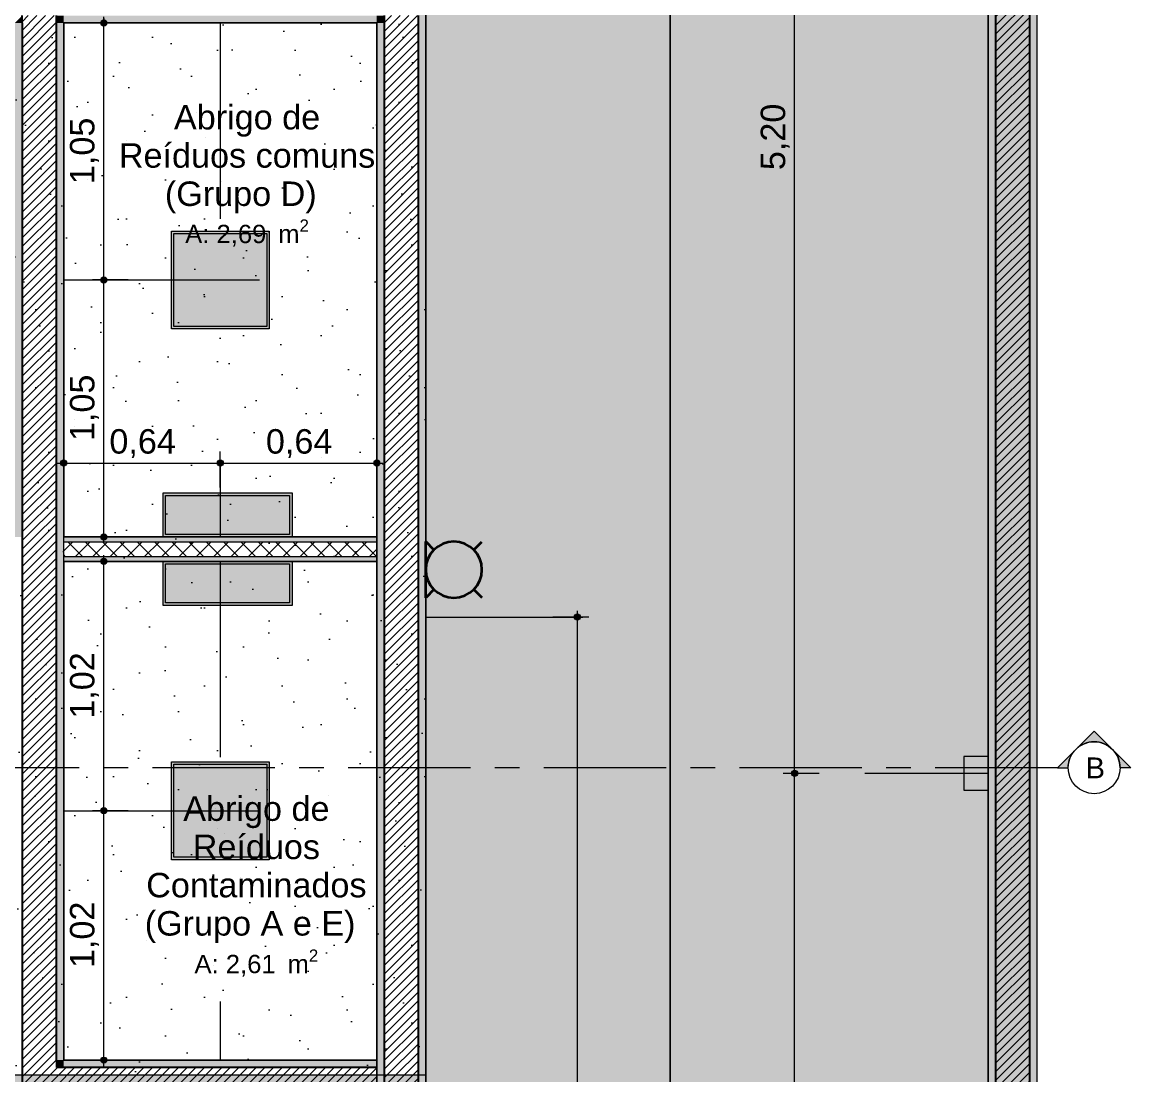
# Model space of a CAD drawing. Header units: metres. Extents: x -77 to -41.1, y -68 to -27.7.
# Drawn here: x -45.664 to -41.131, y -37.1 to -32.796 of the extents above; entities that cross this region are included whole.
import ezdxf

# ---------------------------------------------------------------- set-up
doc = ezdxf.new("R2010")
doc.units = ezdxf.units.M
doc.header["$MEASUREMENT"] = 0
doc.linetypes.add('AStair_dashed', pattern=[1.8, 0.8, -1])
doc.linetypes.add('Dot & Dashed', pattern=[0.6, 0.5, -0.05, 0, -0.05])
for name, color, linetype, lineweight in [('0_Caneta_No__7', 7, 'Continuous', 13), ('0_Caneta_No__98', 7, 'Continuous', 0), ('0_Caneta_No__99', 7, 'Continuous', 20), ('LAJES.EST_Caneta_No__241', 7, 'Continuous', 13), ('LAJES.EST_Caneta_No__96', 252, 'Continuous', 0), ('LUMINOTÉCNICA_Caneta_No__1', 7, 'Continuous', 35), ('LUMINOTÉCNICA_Caneta_No__241', 7, 'Continuous', 13), ('LUMINOTÉCNICA_Caneta_No__96', 252, 'Continuous', 0), ('PAREDE CONSTRUIR_Caneta_No__241', 7, 'Continuous', 13), ('PAREDE CONSTRUIR_Caneta_No__3', 7, 'Continuous', 25), ('PAREDE CONSTRUIR_Caneta_No__83', 84, 'Continuous', 0), ('Selos de Zona Archicad_Caneta_No__11', 7, 'Continuous', 5), ('TERRENO.ARQ_Caneta_No__241', 7, 'Continuous', 13), ('ZONA_Caneta_No__241', 7, 'Continuous', 13)]:
    doc.layers.add(name, color=color, linetype=linetype, lineweight=lineweight)
for name, color, linetype in [('COTAS FORRO.EXEC', 7, 'Continuous'), ('LUMINOTÉCNICA', 7, 'Continuous'), ('PAREDE CONSTRUIR', 7, 'Continuous'), ('TERRENO.ARQ', 7, 'Continuous'), ('ZONA', 7, 'Continuous')]:
    doc.layers.add(name, color=color, linetype=linetype)
for name, color, linetype, lineweight, true_color in [('COTAS FORRO.EXEC_Caneta_No__25', 7, 'Continuous', 13, 0x982312), ('LAJES.EST_Caneta_No__18', 7, 'Continuous', 0, 0xdfdfdf), ('LAJES.EST_Caneta_No__254', 7, 'Continuous', 0, 0xd1c9ad), ('LUMINOTÉCNICA_Caneta_No__36', 7, 'Continuous', 0, 0xf3aba0), ('LUMINOTÉCNICA_Caneta_No__46', 7, 'Continuous', 0, 0xbf8f00), ('LUMINOTÉCNICA_Caneta_No__56', 7, 'Continuous', 0, 0xffe495), ('LUMINOTÉCNICA_Caneta_No__86', 7, 'Continuous', 0, 0x30bf00), ('ZONA_Caneta_No__56', 7, 'Continuous', 0, 0xffe495)]:
    doc.layers.add(name, color=color, linetype=linetype, lineweight=lineweight, true_color=true_color)
doc.styles.add('GENERATED_STYLE_1', font='arial.ttf')
doc.dimstyles.new('GENERATED_STYLE__1', dxfattribs={"dimtxt": 0.1, "dimasz": 0.0475, "dimexe": 0.18, "dimexo": 0.1, "dimgap": 0, "dimtad": 1, "dimtih": 1, "dimtoh": 1, "dimzin": 0, "dimdsep": 46, "dimtxsty": 'GENERATED_STYLE_1', "dimblk": 'ARROWHEAD_11', "dimblk1": 'ARROWHEAD_11', "dimblk2": 'ARROWHEAD_11', "dimcen": 0.09, "dimclrd": 256, "dimclre": 256, "dimclrt": 256, "dimadec": 0, "dimazin": 0, "dimtfac": 1, "dimtdec": 4, "dimtmove": 0, "dimatfit": 3, "dimfxl": 0, "dimtolj": 1, "dimtzin": 0, "dimarcsym": 0})
doc.dimstyles.new('GENERATED_STYLE__2', dxfattribs={"dimtxt": 0.1, "dimasz": 0.0475, "dimexe": 0.18, "dimexo": 0.1, "dimgap": 0, "dimtad": 1, "dimzin": 0, "dimdsep": 46, "dimtxsty": 'GENERATED_STYLE_1', "dimblk": 'ARROWHEAD_11', "dimblk1": 'ARROWHEAD_11', "dimblk2": 'ARROWHEAD_11', "dimcen": 0.09, "dimclrd": 256, "dimclre": 256, "dimclrt": 256, "dimadec": 0, "dimazin": 0, "dimtfac": 1, "dimtdec": 4, "dimtmove": 0, "dimatfit": 3, "dimfxl": 0, "dimtolj": 1, "dimtzin": 0, "dimarcsym": 0})
pattern_1 = [(45, (0, 0.5), (-0.159099, 0.159099), [0, -0.15, 0, -0.225]), (110, (0.5, 0.5), (0.21143084, 0.07695453), [0, -0.11, 0, -0.19])]
pattern_2 = [(45, (0, 0), (-0.0176776695, 0.0176776695), [])]

# ---------------------------------------------------------------- blocks, each defined once
blk = doc.blocks.new('Abrigo de Reíduos comuns (Grupo D)_9_22_3', base_point=(-44.7446, -33.4063))
at = {"layer": 'ZONA_Caneta_No__241', "color": 7, "linetype": 'Continuous', "lineweight": 13, "flags": 128}
blk.add_lwpolyline([(-44.214, -32.7997), (-45.494, -32.7997), (-45.494, -34.9009), (-44.214, -34.9009)], close=True, dxfattribs=at)
at = {"layer": 'Selos de Zona Archicad_Caneta_No__11', "color": 7, "lineweight": 5, "insert": (-44.7446, -33.1348), "char_height": 0.1, "width": 1.1, "attachment_point": 2, "line_spacing_factor": 0.938496, "style": 'GENERATED_STYLE_1'}
blk.add_mtext('\\A1;{\\pqc;\\pt0,0.55;\\fArial|b0|i0|c0|p0;\\W1.000000;Abrigo de Reíduos comuns (Grupo D)\\fArial|b0|i0|c0|p0;\\W1.000000;\\A1{\\H.66x;\\S^  ;}\\fArial|b0|i0|c0|p0;\\W1.000000;\\fArial|b0|i0|c0|p0;\\W1.000000;\\A1{\\H.66x;\\S^  ;}}', dxfattribs=at)
at = {"layer": 'Selos de Zona Archicad_Caneta_No__11', "color": 7, "lineweight": 5, "insert": (-44.7446, -33.6029), "char_height": 0.075, "attachment_point": 2, "style": 'GENERATED_STYLE_1'}
blk.add_mtext('\\A1;{\\pqc;\\pt0,0.55;\\fArial|b0|i0|c0|p0;\\W1.000000;A: 2,69\\fArial|b0|i0|c0|p0;\\W1.000000;\\A1{\\H.66x;\\S^  ;}\\fArial|b0|i0|c0|p0;\\W1.000000; m\\fArial|b0|i0|c0|p0;\\W1.000000;\\A1{\\H.66x;\\S2^  ;}}', dxfattribs=at)
blk = doc.blocks.new('Abrigo de Reíduos Contaminados (Grupo A e E)_9_23_3', base_point=(-44.7065, -36.3122))
at = {"layer": 'ZONA_Caneta_No__241', "color": 7, "linetype": 'Continuous', "lineweight": 13, "flags": 128}
blk.add_lwpolyline([(-44.214, -35.0009), (-45.494, -35.0009), (-45.494, -37.0402), (-44.214, -37.0402)], close=True, dxfattribs=at)
at = {"layer": 'Selos de Zona Archicad_Caneta_No__11', "color": 7, "lineweight": 5, "insert": (-44.7065, -35.9618), "char_height": 0.1, "width": 1, "attachment_point": 2, "line_spacing_factor": 0.93788, "style": 'GENERATED_STYLE_1'}
blk.add_mtext('\\A1;{\\pqc;\\pt0,0.55;\\fArial|b0|i0|c0|p0;\\W1.000000;Abrigo de Reíduos Contaminados (Grupo A e E)\\fArial|b0|i0|c0|p0;\\W1.000000;\\A1{\\H.66x;\\S^  ;}\\fArial|b0|i0|c0|p0;\\W1.000000;\\fArial|b0|i0|c0|p0;\\W1.000000;\\A1{\\H.66x;\\S^  ;}}', dxfattribs=at)
at = {"layer": 'Selos de Zona Archicad_Caneta_No__11', "color": 7, "lineweight": 5, "insert": (-44.7065, -36.5877), "char_height": 0.075, "attachment_point": 2, "style": 'GENERATED_STYLE_1'}
blk.add_mtext('\\A1;{\\pqc;\\pt0,0.55;\\fArial|b0|i0|c0|p0;\\W1.000000;A: 2,61\\fArial|b0|i0|c0|p0;\\W1.000000;\\A1{\\H.66x;\\S^  ;}\\fArial|b0|i0|c0|p0;\\W1.000000; m\\fArial|b0|i0|c0|p0;\\W1.000000;\\A1{\\H.66x;\\S2^  ;}}', dxfattribs=at)
blk = doc.blocks.new('*D275')
at = {"layer": 'COTAS FORRO.EXEC_Caneta_No__25', "linetype": 'Continuous', "lineweight": 13, "true_color": 0x982312}
for points in [[(-42.5183, -35.8679), (-42.5174, -35.8727), (-42.5147, -35.8767), (-42.5106, -35.8794), (-42.5058, -35.8804), (-42.501, -35.8794), (-42.497, -35.8767), (-42.4943, -35.8727), (-42.4933, -35.8679), (-42.4943, -35.8631), (-42.497, -35.8591), (-42.501, -35.8563), (-42.5058, -35.8554), (-42.5106, -35.8563), (-42.5147, -35.8591), (-42.5174, -35.8631)], [(-42.5183, -42.7679), (-42.5174, -42.7727), (-42.5147, -42.7767), (-42.5106, -42.7794), (-42.5058, -42.7804), (-42.501, -42.7794), (-42.497, -42.7767), (-42.4943, -42.7727), (-42.4933, -42.7679), (-42.4943, -42.7631), (-42.497, -42.7591), (-42.501, -42.7563), (-42.5058, -42.7554), (-42.5106, -42.7563), (-42.5147, -42.7591), (-42.5174, -42.7631)]]:
    blk.add_hatch(color=24, dxfattribs=at).paths.add_polyline_path(points)
at = {"layer": 'COTAS FORRO.EXEC_Caneta_No__25', "color": 24, "linetype": 'Continuous', "lineweight": 13, "true_color": 0x982312}
for p, q in [((-42.5183, -35.8679), (-42.5527, -35.8679)), ((-42.5058, -42.7554), (-42.5058, -35.8804)), ((-42.4058, -35.8679), (-42.4933, -35.8679)), ((-42.5183, -42.7679), (-42.5527, -42.7679)), ((-42.4058, -42.7679), (-42.4933, -42.7679))]:
    blk.add_line(p, q, dxfattribs=at)
for centre in [(-42.5058, -35.8679), (-42.5058, -42.7679)]:
    blk.add_circle(centre, 0.0125, dxfattribs=at)
at = {"layer": 'COTAS FORRO.EXEC_Caneta_No__25', "color": 24, "lineweight": 13, "true_color": 0x982312, "insert": (-42.5258, -39.4514), "char_height": 0.1, "attachment_point": 7, "rotation": 90, "style": 'GENERATED_STYLE_1'}
blk.add_mtext('\\A1;{\\pql;\\fArial|b0|i0|c0|p0;\\W1.000000;6,90}', dxfattribs=at)
blk = doc.blocks.new('ARROWHEAD_11')
at = {"color": 0, "linetype": 'Continuous', "lineweight": 0}
blk.add_line((0, 0), (-1, 0), dxfattribs=at)
at = {"color": 0, "linetype": 'Continuous', "lineweight": 0, "const_width": 0.25, "flags": 128}
blk.add_lwpolyline([(-0.125, 0, 1), (0.125, 0, 1)], format="xyb", close=True, dxfattribs=at)
blk = doc.blocks.new('*D276')
at = {"layer": 'COTAS FORRO.EXEC_Caneta_No__25', "linetype": 'Continuous', "lineweight": 13, "true_color": 0x982312}
for points in [[(-42.5183, -30.6679), (-42.5174, -30.6727), (-42.5147, -30.6767), (-42.5106, -30.6794), (-42.5058, -30.6804), (-42.501, -30.6794), (-42.497, -30.6767), (-42.4943, -30.6727), (-42.4933, -30.6679), (-42.4943, -30.6631), (-42.497, -30.6591), (-42.501, -30.6563), (-42.5058, -30.6554), (-42.5106, -30.6563), (-42.5147, -30.6591), (-42.5174, -30.6631)], [(-42.5183, -35.8679), (-42.5174, -35.8727), (-42.5147, -35.8767), (-42.5106, -35.8794), (-42.5058, -35.8804), (-42.501, -35.8794), (-42.497, -35.8767), (-42.4943, -35.8727), (-42.4933, -35.8679), (-42.4943, -35.8631), (-42.497, -35.8591), (-42.501, -35.8563), (-42.5058, -35.8554), (-42.5106, -35.8563), (-42.5147, -35.8591), (-42.5174, -35.8631)]]:
    blk.add_hatch(color=24, dxfattribs=at).paths.add_polyline_path(points)
at = {"layer": 'COTAS FORRO.EXEC_Caneta_No__25', "color": 24, "linetype": 'Continuous', "lineweight": 13, "true_color": 0x982312}
for p, q in [((-42.5058, -35.8554), (-42.5058, -30.6804)), ((-42.5183, -35.8679), (-42.5527, -35.8679)), ((-42.4058, -35.8679), (-42.4933, -35.8679))]:
    blk.add_line(p, q, dxfattribs=at)
blk.add_circle((-42.5058, -35.8679), 0.0125, dxfattribs=at)
at = {"layer": 'COTAS FORRO.EXEC_Caneta_No__25', "color": 24, "lineweight": 13, "true_color": 0x982312, "insert": (-42.5258, -33.4014), "char_height": 0.1, "attachment_point": 7, "rotation": 90, "style": 'GENERATED_STYLE_1'}
blk.add_mtext('\\A1;{\\pql;\\fArial|b0|i0|c0|p0;\\W1.000000;5,20}', dxfattribs=at)
blk = doc.blocks.new('*D346')
at = {"layer": 'COTAS FORRO.EXEC_Caneta_No__25', "linetype": 'Continuous', "lineweight": 13, "true_color": 0x982312}
for points in [[(-45.3426, -36.0206), (-45.3417, -36.0253), (-45.339, -36.0294), (-45.3349, -36.0321), (-45.3301, -36.0331), (-45.3254, -36.0321), (-45.3213, -36.0294), (-45.3186, -36.0253), (-45.3176, -36.0206), (-45.3186, -36.0158), (-45.3213, -36.0117), (-45.3254, -36.009), (-45.3301, -36.0081), (-45.3349, -36.009), (-45.339, -36.0117), (-45.3417, -36.0158)], [(-45.3426, -37.0402), (-45.3417, -37.045), (-45.339, -37.049), (-45.3349, -37.0517), (-45.3301, -37.0527), (-45.3254, -37.0517), (-45.3213, -37.049), (-45.3186, -37.045), (-45.3176, -37.0402), (-45.3186, -37.0354), (-45.3213, -37.0314), (-45.3254, -37.0287), (-45.3301, -37.0277), (-45.3349, -37.0287), (-45.339, -37.0314), (-45.3417, -37.0354)]]:
    blk.add_hatch(color=24, dxfattribs=at).paths.add_polyline_path(points)
at = {"layer": 'COTAS FORRO.EXEC_Caneta_No__25', "color": 24, "linetype": 'Continuous', "lineweight": 13, "true_color": 0x982312}
for p, q in [((-45.3426, -36.0206), (-45.377, -36.0206)), ((-45.3301, -37.0277), (-45.3301, -36.0331)), ((-45.2301, -36.0206), (-45.3176, -36.0206)), ((-45.3426, -37.0402), (-45.377, -37.0402)), ((-45.3301, -37.0652), (-45.3301, -37.0527)), ((-45.2301, -37.0402), (-45.3176, -37.0402))]:
    blk.add_line(p, q, dxfattribs=at)
for centre in [(-45.3301, -36.0206), (-45.3301, -37.0402)]:
    blk.add_circle(centre, 0.0125, dxfattribs=at)
at = {"layer": 'COTAS FORRO.EXEC_Caneta_No__25', "color": 24, "lineweight": 13, "true_color": 0x982312, "insert": (-45.3501, -36.6638), "char_height": 0.1, "attachment_point": 7, "rotation": 90, "style": 'GENERATED_STYLE_1'}
blk.add_mtext('\\A1;{\\pql;\\fArial|b0|i0|c0|p0;\\W1.000000;1,02}', dxfattribs=at)
blk = doc.blocks.new('*D347')
at = {"layer": 'COTAS FORRO.EXEC_Caneta_No__25', "linetype": 'Continuous', "lineweight": 13, "true_color": 0x982312}
for points in [[(-45.3426, -35.0009), (-45.3417, -35.0057), (-45.339, -35.0098), (-45.3349, -35.0125), (-45.3301, -35.0134), (-45.3254, -35.0125), (-45.3213, -35.0098), (-45.3186, -35.0057), (-45.3176, -35.0009), (-45.3186, -34.9961), (-45.3213, -34.9921), (-45.3254, -34.9894), (-45.3301, -34.9884), (-45.3349, -34.9894), (-45.339, -34.9921), (-45.3417, -34.9961)], [(-45.3426, -36.0206), (-45.3417, -36.0253), (-45.339, -36.0294), (-45.3349, -36.0321), (-45.3301, -36.0331), (-45.3254, -36.0321), (-45.3213, -36.0294), (-45.3186, -36.0253), (-45.3176, -36.0206), (-45.3186, -36.0158), (-45.3213, -36.0117), (-45.3254, -36.009), (-45.3301, -36.0081), (-45.3349, -36.009), (-45.339, -36.0117), (-45.3417, -36.0158)]]:
    blk.add_hatch(color=24, dxfattribs=at).paths.add_polyline_path(points)
at = {"layer": 'COTAS FORRO.EXEC_Caneta_No__25', "color": 24, "linetype": 'Continuous', "lineweight": 13, "true_color": 0x982312}
for p, q in [((-45.3301, -34.9884), (-45.3301, -34.9759)), ((-45.3426, -35.0009), (-45.377, -35.0009)), ((-45.3301, -36.0081), (-45.3301, -35.0134)), ((-45.2301, -35.0009), (-45.3176, -35.0009)), ((-45.3426, -36.0206), (-45.377, -36.0206)), ((-45.2301, -36.0206), (-45.3176, -36.0206))]:
    blk.add_line(p, q, dxfattribs=at)
for centre in [(-45.3301, -35.0009), (-45.3301, -36.0206)]:
    blk.add_circle(centre, 0.0125, dxfattribs=at)
at = {"layer": 'COTAS FORRO.EXEC_Caneta_No__25', "color": 24, "lineweight": 13, "true_color": 0x982312, "insert": (-45.3501, -35.6442), "char_height": 0.1, "attachment_point": 7, "rotation": 90, "style": 'GENERATED_STYLE_1'}
blk.add_mtext('\\A1;{\\pql;\\fArial|b0|i0|c0|p0;\\W1.000000;1,02}', dxfattribs=at)
blk = doc.blocks.new('*D348')
at = {"layer": 'COTAS FORRO.EXEC_Caneta_No__25', "linetype": 'Continuous', "lineweight": 13, "true_color": 0x982312}
for points in [[(-45.3426, -33.8503), (-45.3417, -33.8551), (-45.339, -33.8591), (-45.3349, -33.8619), (-45.3301, -33.8628), (-45.3254, -33.8619), (-45.3213, -33.8591), (-45.3186, -33.8551), (-45.3176, -33.8503), (-45.3186, -33.8455), (-45.3213, -33.8415), (-45.3254, -33.8388), (-45.3301, -33.8378), (-45.3349, -33.8388), (-45.339, -33.8415), (-45.3417, -33.8455)], [(-45.3426, -34.9009), (-45.3417, -34.9057), (-45.339, -34.9098), (-45.3349, -34.9125), (-45.3301, -34.9134), (-45.3254, -34.9125), (-45.3213, -34.9098), (-45.3186, -34.9057), (-45.3176, -34.9009), (-45.3186, -34.8961), (-45.3213, -34.8921), (-45.3254, -34.8894), (-45.3301, -34.8884), (-45.3349, -34.8894), (-45.339, -34.8921), (-45.3417, -34.8961)]]:
    blk.add_hatch(color=24, dxfattribs=at).paths.add_polyline_path(points)
at = {"layer": 'COTAS FORRO.EXEC_Caneta_No__25', "color": 24, "linetype": 'Continuous', "lineweight": 13, "true_color": 0x982312}
for p, q in [((-45.3426, -33.8503), (-45.377, -33.8503)), ((-45.2301, -33.8503), (-45.3176, -33.8503)), ((-45.3301, -34.8884), (-45.3301, -33.8628)), ((-45.3426, -34.9009), (-45.377, -34.9009)), ((-45.2301, -34.9009), (-45.3176, -34.9009)), ((-45.3301, -34.9259), (-45.3301, -34.9134))]:
    blk.add_line(p, q, dxfattribs=at)
for centre in [(-45.3301, -33.8503), (-45.3301, -34.9009)]:
    blk.add_circle(centre, 0.0125, dxfattribs=at)
at = {"layer": 'COTAS FORRO.EXEC_Caneta_No__25', "color": 24, "lineweight": 13, "true_color": 0x982312, "insert": (-45.3501, -34.5091), "char_height": 0.1, "attachment_point": 7, "rotation": 90, "style": 'GENERATED_STYLE_1'}
blk.add_mtext('\\A1;{\\pql;\\fArial|b0|i0|c0|p0;\\W1.000000;1,05}', dxfattribs=at)
blk = doc.blocks.new('*D349')
at = {"layer": 'COTAS FORRO.EXEC_Caneta_No__25', "linetype": 'Continuous', "lineweight": 13, "true_color": 0x982312}
for points in [[(-45.3426, -32.7997), (-45.3417, -32.8045), (-45.339, -32.8085), (-45.3349, -32.8112), (-45.3301, -32.8122), (-45.3254, -32.8112), (-45.3213, -32.8085), (-45.3186, -32.8045), (-45.3176, -32.7997), (-45.3186, -32.7949), (-45.3213, -32.7909), (-45.3254, -32.7881), (-45.3301, -32.7872), (-45.3349, -32.7881), (-45.339, -32.7909), (-45.3417, -32.7949)], [(-45.3426, -33.8503), (-45.3417, -33.8551), (-45.339, -33.8591), (-45.3349, -33.8619), (-45.3301, -33.8628), (-45.3254, -33.8619), (-45.3213, -33.8591), (-45.3186, -33.8551), (-45.3176, -33.8503), (-45.3186, -33.8455), (-45.3213, -33.8415), (-45.3254, -33.8388), (-45.3301, -33.8378), (-45.3349, -33.8388), (-45.339, -33.8415), (-45.3417, -33.8455)]]:
    blk.add_hatch(color=24, dxfattribs=at).paths.add_polyline_path(points)
at = {"layer": 'COTAS FORRO.EXEC_Caneta_No__25', "color": 24, "linetype": 'Continuous', "lineweight": 13, "true_color": 0x982312}
for p, q in [((-45.3426, -32.7997), (-45.377, -32.7997)), ((-45.3301, -32.7872), (-45.3301, -32.7747)), ((-45.3301, -33.8378), (-45.3301, -32.8122)), ((-45.2301, -32.7997), (-45.3176, -32.7997)), ((-45.3426, -33.8503), (-45.377, -33.8503)), ((-45.2301, -33.8503), (-45.3176, -33.8503))]:
    blk.add_line(p, q, dxfattribs=at)
for centre in [(-45.3301, -32.7997), (-45.3301, -33.8503)]:
    blk.add_circle(centre, 0.0125, dxfattribs=at)
at = {"layer": 'COTAS FORRO.EXEC_Caneta_No__25', "color": 24, "lineweight": 13, "true_color": 0x982312, "insert": (-45.3501, -33.4585), "char_height": 0.1, "attachment_point": 7, "rotation": 90, "style": 'GENERATED_STYLE_1'}
blk.add_mtext('\\A1;{\\pql;\\fArial|b0|i0|c0|p0;\\W1.000000;1,05}', dxfattribs=at)
blk = doc.blocks.new('*D350')
at = {"layer": 'COTAS FORRO.EXEC_Caneta_No__25', "linetype": 'Continuous', "lineweight": 13, "true_color": 0x982312}
for points in [[(-45.5065, -34.5989), (-45.5056, -34.6037), (-45.5029, -34.6077), (-45.4988, -34.6104), (-45.494, -34.6114), (-45.4893, -34.6104), (-45.4852, -34.6077), (-45.4825, -34.6037), (-45.4815, -34.5989), (-45.4825, -34.5941), (-45.4852, -34.5901), (-45.4893, -34.5873), (-45.494, -34.5864), (-45.4988, -34.5873), (-45.5029, -34.5901), (-45.5056, -34.5941)], [(-44.8665, -34.5989), (-44.8656, -34.6037), (-44.8629, -34.6077), (-44.8588, -34.6104), (-44.854, -34.6114), (-44.8493, -34.6104), (-44.8452, -34.6077), (-44.8425, -34.6037), (-44.8415, -34.5989), (-44.8425, -34.5941), (-44.8452, -34.5901), (-44.8493, -34.5873), (-44.854, -34.5864), (-44.8588, -34.5873), (-44.8629, -34.5901), (-44.8656, -34.5941)]]:
    blk.add_hatch(color=24, dxfattribs=at).paths.add_polyline_path(points)
at = {"layer": 'COTAS FORRO.EXEC_Caneta_No__25', "color": 24, "linetype": 'Continuous', "lineweight": 13, "true_color": 0x982312}
for p, q in [((-45.494, -34.5864), (-45.494, -34.552)), ((-44.854, -34.5864), (-44.854, -34.552)), ((-45.519, -34.5989), (-45.5065, -34.5989)), ((-45.494, -34.6989), (-45.494, -34.6114)), ((-45.4815, -34.5989), (-44.8665, -34.5989)), ((-44.854, -34.6989), (-44.854, -34.6114))]:
    blk.add_line(p, q, dxfattribs=at)
for centre in [(-45.494, -34.5989), (-44.854, -34.5989)]:
    blk.add_circle(centre, 0.0125, dxfattribs=at)
at = {"layer": 'COTAS FORRO.EXEC_Caneta_No__25', "color": 24, "lineweight": 13, "true_color": 0x982312, "insert": (-45.3075, -34.5789), "char_height": 0.1, "attachment_point": 7, "style": 'GENERATED_STYLE_1'}
blk.add_mtext('\\A1;{\\pql;\\fArial|b0|i0|c0|p0;\\W1.000000;0,64}', dxfattribs=at)
blk = doc.blocks.new('*D351')
at = {"layer": 'COTAS FORRO.EXEC_Caneta_No__25', "linetype": 'Continuous', "lineweight": 13, "true_color": 0x982312}
for points in [[(-44.8665, -34.5989), (-44.8656, -34.6037), (-44.8629, -34.6077), (-44.8588, -34.6104), (-44.854, -34.6114), (-44.8493, -34.6104), (-44.8452, -34.6077), (-44.8425, -34.6037), (-44.8415, -34.5989), (-44.8425, -34.5941), (-44.8452, -34.5901), (-44.8493, -34.5873), (-44.854, -34.5864), (-44.8588, -34.5873), (-44.8629, -34.5901), (-44.8656, -34.5941)], [(-44.2265, -34.5989), (-44.2256, -34.6037), (-44.2229, -34.6077), (-44.2188, -34.6104), (-44.214, -34.6114), (-44.2093, -34.6104), (-44.2052, -34.6077), (-44.2025, -34.6037), (-44.2015, -34.5989), (-44.2025, -34.5941), (-44.2052, -34.5901), (-44.2093, -34.5873), (-44.214, -34.5864), (-44.2188, -34.5873), (-44.2229, -34.5901), (-44.2256, -34.5941)]]:
    blk.add_hatch(color=24, dxfattribs=at).paths.add_polyline_path(points)
at = {"layer": 'COTAS FORRO.EXEC_Caneta_No__25', "color": 24, "linetype": 'Continuous', "lineweight": 13, "true_color": 0x982312}
for p, q in [((-44.854, -34.5864), (-44.854, -34.552)), ((-44.214, -34.5864), (-44.214, -34.552)), ((-44.854, -34.6989), (-44.854, -34.6114)), ((-44.8415, -34.5989), (-44.2265, -34.5989)), ((-44.214, -34.6989), (-44.214, -34.6114)), ((-44.2015, -34.5989), (-44.189, -34.5989))]:
    blk.add_line(p, q, dxfattribs=at)
for centre in [(-44.854, -34.5989), (-44.214, -34.5989)]:
    blk.add_circle(centre, 0.0125, dxfattribs=at)
at = {"layer": 'COTAS FORRO.EXEC_Caneta_No__25', "color": 24, "lineweight": 13, "true_color": 0x982312, "insert": (-44.6675, -34.5789), "char_height": 0.1, "attachment_point": 7, "style": 'GENERATED_STYLE_1'}
blk.add_mtext('\\A1;{\\pql;\\fArial|b0|i0|c0|p0;\\W1.000000;0,64}', dxfattribs=at)
blk = doc.blocks.new('*D375')
at = {"layer": 'COTAS FORRO.EXEC_Caneta_No__25', "linetype": 'Continuous', "lineweight": 13, "true_color": 0x982312}
for points in [[(-43.4064, -35.2284), (-43.4055, -35.2332), (-43.4028, -35.2373), (-43.3987, -35.24), (-43.3939, -35.2409), (-43.3891, -35.24), (-43.3851, -35.2373), (-43.3824, -35.2332), (-43.3814, -35.2284), (-43.3824, -35.2236), (-43.3851, -35.2196), (-43.3891, -35.2169), (-43.3939, -35.2159), (-43.3987, -35.2169), (-43.4028, -35.2196), (-43.4055, -35.2236)], [(-43.4064, -40.0077), (-43.4055, -40.0125), (-43.4028, -40.0166), (-43.3987, -40.0193), (-43.3939, -40.0202), (-43.3891, -40.0193), (-43.3851, -40.0166), (-43.3824, -40.0125), (-43.3814, -40.0077), (-43.3824, -40.003), (-43.3851, -39.9989), (-43.3891, -39.9962), (-43.3939, -39.9952), (-43.3987, -39.9962), (-43.4028, -39.9989), (-43.4055, -40.003)]]:
    blk.add_hatch(color=24, dxfattribs=at).paths.add_polyline_path(points)
at = {"layer": 'COTAS FORRO.EXEC_Caneta_No__25', "color": 24, "linetype": 'Continuous', "lineweight": 13, "true_color": 0x982312}
for p, q in [((-43.3939, -35.2159), (-43.3939, -35.2034)), ((-43.4064, -35.2284), (-43.4939, -35.2284)), ((-43.3939, -39.9952), (-43.3939, -35.2409)), ((-43.3471, -35.2284), (-43.3814, -35.2284)), ((-43.4064, -40.0077), (-43.4408, -40.0077)), ((-43.2939, -40.0077), (-43.3814, -40.0077))]:
    blk.add_line(p, q, dxfattribs=at)
for centre in [(-43.3939, -35.2284), (-43.3939, -40.0077)]:
    blk.add_circle(centre, 0.0125, dxfattribs=at)
at = {"layer": 'COTAS FORRO.EXEC_Caneta_No__25', "color": 24, "lineweight": 13, "true_color": 0x982312, "insert": (-43.4139, -37.7515), "char_height": 0.1, "attachment_point": 7, "rotation": 90, "style": 'GENERATED_STYLE_1'}
blk.add_mtext('\\A1;{\\pql;\\fArial|b0|i0|c0|p0;\\W1.000000;4,78}', dxfattribs=at)
blk = doc.blocks.new('Fluorescent Lamp 26_4')
at = {"layer": 'LUMINOTÉCNICA_Caneta_No__86', "linetype": 'Continuous', "lineweight": 0, "true_color": 0xcaeebe}
blk.add_hatch(color=254, dxfattribs=at).paths.add_polyline_path([(0, 0), (0.4, 0), (0.4, 0.4), (0, 0.4)])
at = {"layer": 'LUMINOTÉCNICA_Caneta_No__86', "color": 82, "linetype": 'Continuous', "lineweight": 0, "true_color": 0x30bf00}
for p, q in [((0.4, 0.4), (0, 0.4)), ((0, 0.4), (0, 0)), ((0.39, 0.39), (0.01, 0.39)), ((0.01, 0.39), (0.01, 0.01)), ((0.39, 0.01), (0.39, 0.39)), ((0.4, 0), (0.4, 0.4)), ((0, 0), (0.4, 0)), ((0.01, 0.01), (0.39, 0.01))]:
    blk.add_line(p, q, dxfattribs=at)
blk = doc.blocks.new('Wall Lamp 26')
at = {"layer": 'LUMINOTÉCNICA_Caneta_No__36', "linetype": 'Continuous', "lineweight": 0, "true_color": 0xf8d4cf}
blk.add_hatch(color=254, dxfattribs=at).paths.add_polyline_path([(-0.0687, 0), (-0.0687, -0.1), (0.0687, -0.1), (0.0687, 0)])
at = {"layer": 'LUMINOTÉCNICA_Caneta_No__241', "color": 7, "linetype": 'Continuous', "lineweight": 13, "flags": 128}
blk.add_lwpolyline([(-0.0687, 0), (-0.0687, -0.1), (0.0687, -0.1), (0.0687, 0)], close=True, dxfattribs=at)
blk = doc.blocks.new('Wall Lamp 26_2')
at = {"layer": 'LUMINOTÉCNICA_Caneta_No__36', "linetype": 'Continuous', "lineweight": 0, "true_color": 0xf8d4cf}
blk.add_hatch(color=254, dxfattribs=at).paths.add_polyline_path([(0.115, -0.115, 1), (-0.115, -0.115, 1)])
at = {"layer": 'LUMINOTÉCNICA_Caneta_No__1', "color": 7, "linetype": 'Continuous', "lineweight": 35}
for p, q in [((-0.115, 0), (0.115, 0)), ((-0.0813, -0.0337), (-0.1138, -0.0012)), ((0.0813, -0.0337), (0.1138, -0.0012)), ((-0.0813, -0.1963), (-0.1138, -0.2288)), ((0.0813, -0.1963), (0.1138, -0.2288))]:
    blk.add_line(p, q, dxfattribs=at)
at = {"layer": 'LUMINOTÉCNICA_Caneta_No__1', "color": 7, "linetype": 'Continuous', "lineweight": 35, "flags": 128}
blk.add_lwpolyline([(0.115, -0.115, 1), (-0.115, -0.115, 1)], format="xyb", close=True, dxfattribs=at)
blk = doc.blocks.new('Fluorescent Lamp 26_6')
at = {"layer": 'LUMINOTÉCNICA_Caneta_No__56', "linetype": 'Continuous', "lineweight": 0, "true_color": 0xfef7e3}
blk.add_hatch(color=7, dxfattribs=at).paths.add_polyline_path([(0, 0), (0.5275, 0), (0.5275, 0.1799), (0, 0.1799)])
at = {"layer": 'LUMINOTÉCNICA_Caneta_No__46', "color": 42, "linetype": 'Continuous', "lineweight": 0, "true_color": 0xbf8f00}
for p, q in [((0.5275, 0.1799), (0, 0.1799)), ((0, 0.1799), (0, 0)), ((0.5175, 0.1699), (0.01, 0.1699)), ((0.01, 0.1699), (0.01, 0.01)), ((0.5175, 0.01), (0.5175, 0.1699)), ((0.5275, 0), (0.5275, 0.1799)), ((0, 0), (0.5275, 0)), ((0.01, 0.01), (0.5175, 0.01))]:
    blk.add_line(p, q, dxfattribs=at)

msp = doc.modelspace()

# ---------------------------------------------------------------- hatches: boundary and pattern name
at = {"linetype": 'Continuous', "lineweight": 0, "true_color": 0x000000}
for points in [[(-41.2062, -35.7696), (-41.2812, -35.6946), (-41.3562, -35.7696, -0.414214)], [(-41.4312, -35.8446), (-41.3873, -35.8446, -0.198912), (-41.3562, -35.7696)], [(-41.1312, -35.8446), (-41.2062, -35.7696, -0.198912), (-41.1751, -35.8446)]]:
    msp.add_hatch(color=18, dxfattribs=at).paths.add_polyline_path(points)
at = {"layer": 'LAJES.EST_Caneta_No__18', "linetype": 'Continuous', "lineweight": 0, "true_color": 0xdfdfdf}
h = msp.add_hatch(dxfattribs=at)
h.set_pattern_fill('Piso_Externo__0003', color=254, style=0, pattern_type=2)
h.set_pattern_definition([(45, (0, 0.6), (-0.1909188, 0.1909188), [0, -0.18, 0, -0.27]), (110, (0.6, 0.6), (0.253717, 0.09234544), [0, -0.132, 0, -0.228])])
h.paths.add_polyline_path([(-76.514, -65.1016), (-73.814, -65.1016, -0.414214), (-75.814, -67.1016), (-66.814, -67.1016, -0.414214), (-68.814, -65.1016), (-68.814, -62.301), (-68.814, -45.4002, -0.414214), (-66.514, -43.1002), (-65.914, -43.1002), (-65.914, -42.3002), (-66.514, -42.3002), (-66.514, -38.2041), (-65.114, -38.2041), (-65.114, -36.7038), (-66.514, -36.7038), (-66.514, -32.5997), (-65.114, -32.5997), (-56.714, -32.5997), (-53.814, -32.5997), (-44.014, -32.5997), (-44.014, -42.3002), (-53.814, -42.3002), (-53.814, -47.1002), (-44.014, -47.1002), (-44.014, -50.8516), (-45.6136, -50.8516), (-45.6136, -52.3506), (-44.014, -52.3506), (-44.014, -60.3006), (-48.9163, -60.3006), (-48.9163, -61.1006), (-44.3609, -61.1006), (-44.3609, -67.1016), (-44.014, -67.1016), (-41.514, -67.1016), (-41.514, -28.1016), (-41.714, -28.1016), (-41.714, -60.3006), (-43.014, -60.3006), (-43.014, -30.0016), (-66.514, -30.0016), (-66.514, -28.1016), (-76.514, -28.1016)])
h.paths.add_polyline_path([(-73.814, -45.1016), (-76.314, -45.1016), (-76.314, -43.0892), (-75.7984, -43.0908, -0.414214), (-73.8139, -45.0876)], flags=0)
h.paths.add_polyline_path([(-73.814, -45.5846, -0.009328), (-73.814, -45.6604)], flags=0)
h.paths.add_polyline_path([(-52.814, -46.3002), (-52.814, -43.1002), (-44.014, -43.1002), (-44.014, -46.3002)], flags=0)
h.paths.add_polyline_path([(-67.714, -34.1), (-76.314, -34.1), (-76.314, -32.5997), (-67.714, -32.5997)], flags=0)
at = {"layer": 'LAJES.EST_Caneta_No__254', "linetype": 'Continuous', "lineweight": 0, "true_color": 0xd1c9ad}
h = msp.add_hatch(dxfattribs=at)
h.set_pattern_fill('Haie_OD_0003', color=9, style=0, pattern_type=2)
h.set_pattern_definition(pattern_1)
h.paths.add_polyline_path([(-65.114, -47.1002), (-66.514, -47.1002), (-66.514, -60.3006), (-56.514, -60.3006), (-44.014, -60.3006), (-44.014, -56.6006), (-50.5957, -56.6006), (-50.5957, -54.2479), (-52.6157, -54.2479), (-52.6157, -52.5506), (-50.5957, -52.5506), (-45.6136, -52.5506), (-45.6136, -50.8516), (-44.014, -50.8516), (-44.014, -47.1002), (-53.814, -47.1002), (-53.814, -42.3002), (-44.014, -42.3002), (-44.014, -37.1002), (-51.174, -37.1002), (-51.174, -32.5997), (-53.814, -32.5997), (-56.714, -32.5997), (-58.7637, -32.5997), (-58.7637, -34.9038), (-63.464, -34.9038), (-63.464, -36.5038), (-65.114, -36.5038), (-65.114, -38.4037), (-63.464, -38.4037), (-63.464, -42.1002), (-65.114, -42.1002), (-65.114, -42.3002)])
h.paths.add_polyline_path([(-60.5596, -42.1002), (-60.5596, -38.4037), (-58.8637, -38.4037), (-58.8637, -42.1002)], flags=0)
h.paths.add_polyline_path([(-59.064, -48.7001), (-59.064, -47.3002), (-56.714, -47.3002), (-56.714, -48.7001)], flags=0)
at = {"layer": 'LAJES.EST_Caneta_No__96', "linetype": 'Continuous', "lineweight": 0}
h = msp.add_hatch(dxfattribs=at)
h.set_pattern_fill('Haie_OD_0003', color=252, style=0, pattern_type=2)
h.set_pattern_definition(pattern_1)
h.paths.add_polyline_path([(-51.074, -37.1002), (-44.014, -37.1002), (-44.014, -32.5997), (-51.074, -32.5997)])
at = {"layer": 'PAREDE CONSTRUIR', "linetype": 'Continuous', "lineweight": 0, "true_color": 0xffffff}
for points in [[(-41.544, -28.1316), (-41.544, -67.1016), (-41.514, -67.1016), (-41.514, -28.1316)], [(-41.714, -28.3016), (-41.714, -56.6006), (-41.684, -56.6006), (-41.684, -28.3016)], [(-44.014, -35.0009), (-44.014, -32.5997), (-44.044, -32.5997), (-44.044, -35.0009)], [(-45.694, -32.7997), (-45.664, -32.7997), (-45.664, -32.7697)], [(-45.524, -32.7697), (-45.524, -32.7997), (-45.494, -32.7997), (-45.494, -32.7697)], [(-45.494, -32.7997), (-44.214, -32.7997), (-44.214, -32.7697), (-45.494, -32.7697)], [(-44.214, -32.7697), (-44.214, -32.7997), (-44.184, -32.7997), (-44.184, -32.7697)], [(-45.694, -32.7997), (-45.694, -34.9009), (-45.664, -34.9009), (-45.664, -32.7997)], [(-45.524, -32.7997), (-45.524, -34.9009), (-45.494, -34.9009), (-45.494, -32.7997)], [(-44.214, -32.7997), (-44.214, -35.0009), (-44.184, -35.0009), (-44.184, -32.7997)], [(-45.494, -37.0402), (-45.494, -34.9009), (-45.524, -34.9009), (-45.524, -37.0402)], [(-45.494, -34.9209), (-44.214, -34.9209), (-44.214, -34.9009), (-45.494, -34.9009)], [(-45.494, -35.0009), (-44.214, -35.0009), (-44.214, -34.9809), (-45.494, -34.9809)], [(-44.214, -35.0009), (-44.214, -37.1002), (-44.184, -37.1002), (-44.184, -35.0009)], [(-44.014, -37.1002), (-44.014, -35.0009), (-44.044, -35.0009), (-44.044, -37.1002)], [(-45.494, -37.0402), (-45.524, -37.0402), (-45.524, -37.0702)], [(-45.494, -37.0402), (-45.524, -37.0702), (-45.494, -37.0702)], [(-45.494, -37.0702), (-44.214, -37.0702), (-44.214, -37.0402), (-45.494, -37.0402)], [(-44.184, -42.1002), (-44.184, -37.1002), (-44.214, -37.1002), (-44.214, -42.1002)], [(-44.014, -42.2702), (-44.014, -37.1002), (-44.044, -37.1002), (-44.044, -42.2702)]]:
    msp.add_hatch(color=7, dxfattribs=at).paths.add_polyline_path(points)
at = {"layer": 'PAREDE CONSTRUIR', "linetype": 'Continuous', "lineweight": 0, "true_color": 0x000000}
h = msp.add_hatch(dxfattribs=at)
h.set_pattern_fill('common_brick_0003', color=18, style=0, pattern_type=2)
h.set_pattern_definition(pattern_2)
h.paths.add_polyline_path([(-41.684, -28.2716), (-41.684, -56.6306), (-41.544, -56.6306), (-41.544, -28.2716)])
h = msp.add_hatch(dxfattribs=at)
h.set_pattern_fill('common_brick_0003', color=18, style=0, pattern_type=2)
h.set_pattern_definition(pattern_2)
h.paths.add_polyline_path([(-45.664, -32.7697), (-45.664, -34.9009), (-45.524, -34.9009), (-45.524, -32.7697)])
h = msp.add_hatch(dxfattribs=at)
h.set_pattern_fill('common_brick_0003', color=18, style=0, pattern_type=2)
h.set_pattern_definition(pattern_2)
h.paths.add_polyline_path([(-44.184, -32.7697), (-44.184, -35.0009), (-44.044, -35.0009), (-44.044, -32.7697)])
h = msp.add_hatch(dxfattribs=at)
h.set_pattern_fill('common_brick_0003', color=18, style=0, pattern_type=2)
h.set_pattern_definition(pattern_2)
h.paths.add_polyline_path([(-45.664, -34.9009), (-45.664, -37.0702), (-45.524, -37.0702), (-45.524, -34.9009)])
h = msp.add_hatch(dxfattribs=at)
h.set_pattern_fill('common_brick_0003', color=18, style=0, pattern_type=2)
h.set_pattern_definition(pattern_2)
h.paths.add_polyline_path([(-44.044, -37.1002), (-44.044, -35.0009), (-44.184, -35.0009), (-44.184, -37.1002)])
h = msp.add_hatch(dxfattribs=at)
h.set_pattern_fill('common_brick_0003', color=18, style=0, pattern_type=2)
h.set_pattern_definition(pattern_2)
h.paths.add_polyline_path([(-45.524, -37.0702), (-45.664, -37.0702), (-45.664, -37.2102)])
h = msp.add_hatch(dxfattribs=at)
h.set_pattern_fill('common_brick_0003', color=18, style=0, pattern_type=2)
h.set_pattern_definition(pattern_2)
h.paths.add_polyline_path([(-45.524, -37.0702), (-45.664, -37.2102), (-45.524, -37.2102)])
h = msp.add_hatch(dxfattribs=at)
h.set_pattern_fill('common_brick_0003', color=18, style=0, pattern_type=2)
h.set_pattern_definition(pattern_2)
h.paths.add_polyline_path([(-45.524, -37.2102), (-44.214, -37.2102), (-44.214, -37.0702), (-45.524, -37.0702)])
h = msp.add_hatch(dxfattribs=at)
h.set_pattern_fill('common_brick_0003', color=18, style=0, pattern_type=2)
h.set_pattern_definition(pattern_2)
h.paths.add_polyline_path([(-44.044, -42.1302), (-44.044, -37.1002), (-44.184, -37.1002), (-44.184, -42.1302)])
at = {"layer": 'PAREDE CONSTRUIR_Caneta_No__83', "linetype": 'Continuous', "lineweight": 0}
h = msp.add_hatch(dxfattribs=at)
h.set_pattern_fill('Placomur_0003', color=84, style=0, pattern_type=2)
h.set_pattern_definition([(45, (0, 0), (-0.03535534, 0.03535534), []), (135, (0, 0), (0.03535534, 0.03535534), [])])
h.paths.add_polyline_path([(-45.494, -34.9809), (-44.214, -34.9809), (-44.214, -34.9209), (-45.494, -34.9209)])
at = {"layer": 'TERRENO.ARQ', "linetype": 'Continuous', "lineweight": 0, "true_color": 0xc5d9be}
msp.add_hatch(color=9, dxfattribs=at).paths.add_polyline_path([(-66.514, -28.3016), (-66.514, -30.0016), (-43.014, -30.0016), (-43.014, -56.6006), (-41.714, -56.6006), (-41.714, -28.3016), (-43.014, -28.3016)])

# ---------------------------------------------------------------- linework, layer by layer
at = {"layer": '0_Caneta_No__98', "color": 7, "linetype": 'Continuous', "lineweight": 0, "flags": 128}
for points in [[(-41.2062, -35.7696, 0.414214), (-41.3562, -35.7696), (-41.2812, -35.6946)], [(-41.4312, -35.8446), (-41.3873, -35.8446, -0.198912), (-41.3562, -35.7696)], [(-41.1312, -35.8446), (-41.1751, -35.8446, 0.198912), (-41.2062, -35.7696)]]:
    msp.add_lwpolyline(points, format="xyb", close=True, dxfattribs=at)
at = {"layer": '0_Caneta_No__98', "color": 7, "linetype": 'Continuous', "lineweight": 0}
msp.add_circle((-41.2812, -35.8446), 0.1061, dxfattribs=at)
at = {"layer": '0_Caneta_No__99', "color": 7, "linetype": 'Dot & Dashed', "lineweight": 20}
msp.add_line((-41.4312, -35.8446), (-76.7059, -35.8446), dxfattribs=at)
at = {"layer": 'LAJES.EST_Caneta_No__241', "color": 7, "linetype": 'Continuous', "lineweight": 13, "flags": 128}
for points in [[(-48.9163, -61.1006), (-44.3609, -61.1006), (-44.3609, -67.1016), (-44.014, -67.1016), (-41.514, -67.1016), (-41.514, -28.1016), (-41.714, -28.1016), (-41.714, -60.3006), (-43.014, -60.3006), (-43.014, -30.0016), (-66.514, -30.0016), (-66.514, -28.1016), (-76.514, -28.1016), (-76.514, -65.1016)], [(-48.9163, -61.1006), (-44.3609, -61.1006), (-44.3609, -67.1016), (-44.014, -67.1016), (-41.514, -67.1016), (-41.514, -28.1016), (-41.714, -28.1016), (-41.714, -60.3006), (-43.014, -60.3006), (-43.014, -30.0016), (-66.514, -30.0016), (-66.514, -28.1016), (-76.514, -28.1016), (-76.514, -65.1016)], [(-48.9163, -61.1006), (-44.3609, -61.1006), (-44.3609, -67.1016), (-44.014, -67.1016), (-41.514, -67.1016), (-41.514, -28.1016), (-41.714, -28.1016), (-41.714, -60.3006), (-43.014, -60.3006), (-43.014, -30.0016), (-66.514, -30.0016), (-66.514, -28.1016), (-76.514, -28.1016), (-76.514, -65.1016)], [(-48.9163, -61.1006), (-44.3609, -61.1006), (-44.3609, -67.1016), (-44.014, -67.1016), (-41.514, -67.1016), (-41.514, -28.1016), (-41.714, -28.1016), (-41.714, -60.3006), (-43.014, -60.3006), (-43.014, -30.0016), (-66.514, -30.0016), (-66.514, -28.1016), (-76.514, -28.1016), (-76.514, -65.1016)], [(-48.9163, -61.1006), (-44.3609, -61.1006), (-44.3609, -67.1016), (-44.014, -67.1016), (-41.514, -67.1016), (-41.514, -28.1016), (-41.714, -28.1016), (-41.714, -60.3006), (-43.014, -60.3006), (-43.014, -30.0016), (-66.514, -30.0016), (-66.514, -28.1016), (-76.514, -28.1016), (-76.514, -65.1016)], [(-65.914, -42.3002), (-66.514, -42.3002), (-66.514, -38.2041), (-65.114, -38.2041), (-65.114, -36.7038), (-66.514, -36.7038), (-66.514, -32.5997), (-65.114, -32.5997), (-56.714, -32.5997), (-53.814, -32.5997), (-44.014, -32.5997), (-44.014, -42.3002), (-53.814, -42.3002), (-53.814, -47.1002), (-44.014, -47.1002), (-44.014, -50.8516), (-45.6136, -50.8516), (-45.6136, -52.3506), (-44.014, -52.3506), (-44.014, -60.3006), (-48.9163, -60.3006)], [(-65.914, -42.3002), (-66.514, -42.3002), (-66.514, -38.2041), (-65.114, -38.2041), (-65.114, -36.7038), (-66.514, -36.7038), (-66.514, -32.5997), (-65.114, -32.5997), (-56.714, -32.5997), (-53.814, -32.5997), (-44.014, -32.5997), (-44.014, -42.3002), (-53.814, -42.3002), (-53.814, -47.1002), (-44.014, -47.1002), (-44.014, -50.8516), (-45.6136, -50.8516), (-45.6136, -52.3506), (-44.014, -52.3506), (-44.014, -60.3006), (-48.9163, -60.3006)], [(-65.914, -42.3002), (-66.514, -42.3002), (-66.514, -38.2041), (-65.114, -38.2041), (-65.114, -36.7038), (-66.514, -36.7038), (-66.514, -32.5997), (-65.114, -32.5997), (-56.714, -32.5997), (-53.814, -32.5997), (-44.014, -32.5997), (-44.014, -42.3002), (-53.814, -42.3002), (-53.814, -47.1002), (-44.014, -47.1002), (-44.014, -50.8516), (-45.6136, -50.8516), (-45.6136, -52.3506), (-44.014, -52.3506), (-44.014, -60.3006), (-48.9163, -60.3006)], [(-65.914, -42.3002), (-66.514, -42.3002), (-66.514, -38.2041), (-65.114, -38.2041), (-65.114, -36.7038), (-66.514, -36.7038), (-66.514, -32.5997), (-65.114, -32.5997), (-56.714, -32.5997), (-53.814, -32.5997), (-44.014, -32.5997), (-44.014, -42.3002), (-53.814, -42.3002), (-53.814, -47.1002), (-44.014, -47.1002), (-44.014, -50.8516), (-45.6136, -50.8516), (-45.6136, -52.3506), (-44.014, -52.3506), (-44.014, -60.3006), (-48.9163, -60.3006)], [(-65.914, -42.3002), (-66.514, -42.3002), (-66.514, -38.2041), (-65.114, -38.2041), (-65.114, -36.7038), (-66.514, -36.7038), (-66.514, -32.5997), (-65.114, -32.5997), (-56.714, -32.5997), (-53.814, -32.5997), (-44.014, -32.5997), (-44.014, -42.3002), (-53.814, -42.3002), (-53.814, -47.1002), (-44.014, -47.1002), (-44.014, -50.8516), (-45.6136, -50.8516), (-45.6136, -52.3506), (-44.014, -52.3506), (-44.014, -60.3006), (-48.9163, -60.3006)], [(-44.014, -37.1002), (-44.014, -32.5997), (-51.074, -32.5997), (-51.074, -37.1002)], [(-45.6136, -50.8516), (-44.014, -50.8516), (-44.014, -47.1002), (-53.814, -47.1002), (-53.814, -42.3002), (-44.014, -42.3002), (-44.014, -37.1002)], [(-45.6136, -50.8516), (-44.014, -50.8516), (-44.014, -47.1002), (-53.814, -47.1002), (-53.814, -42.3002), (-44.014, -42.3002), (-44.014, -37.1002)], [(-45.6136, -50.8516), (-44.014, -50.8516), (-44.014, -47.1002), (-53.814, -47.1002), (-53.814, -42.3002), (-44.014, -42.3002), (-44.014, -37.1002)], [(-51.074, -37.1002), (-44.014, -37.1002)]]:
    msp.add_lwpolyline(points, dxfattribs=at)
at = {"layer": 'LUMINOTÉCNICA_Caneta_No__96', "color": 252, "linetype": 'AStair_dashed', "lineweight": 0}
for p, q in [((-44.854, -32.7997), (-44.854, -34.9009)), ((-45.494, -33.8503), (-44.214, -33.8503)), ((-44.854, -35.0009), (-44.854, -37.0402)), ((-44.014, -35.2284), (-43.3716, -35.2284)), ((-41.714, -35.8679), (-42.2185, -35.8679)), ((-45.494, -36.0206), (-44.214, -36.0206))]:
    msp.add_line(p, q, dxfattribs=at)
at = {"layer": 'PAREDE CONSTRUIR_Caneta_No__241', "color": 7, "linetype": 'Continuous', "lineweight": 13}
for p, q in [((-45.494, -34.9209), (-44.214, -34.9209)), ((-45.494, -34.9809), (-44.214, -34.9809))]:
    msp.add_line(p, q, dxfattribs=at)
at = {"layer": 'PAREDE CONSTRUIR_Caneta_No__241', "color": 7, "linetype": 'Continuous', "lineweight": 13, "flags": 128}
for points in [[(-41.514, -67.1016), (-41.514, -28.1016)], [(-41.714, -28.3016), (-41.714, -56.6006)], [(-44.014, -35.0009), (-44.014, -32.5997)], [(-45.494, -34.9009), (-45.494, -32.7997)], [(-45.494, -32.7997), (-44.214, -32.7997)], [(-44.214, -32.7997), (-44.214, -35.0009)], [(-44.214, -34.9009), (-45.494, -34.9009)], [(-45.494, -34.9209), (-45.494, -34.9009)], [(-45.494, -37.0402), (-45.494, -34.9009)], [(-44.214, -34.9209), (-44.214, -34.9009)], [(-45.494, -34.9809), (-45.494, -34.9209)], [(-44.214, -34.9809), (-44.214, -34.9209)], [(-45.494, -35.0009), (-45.494, -34.9809)], [(-44.214, -35.0009), (-44.214, -34.9809)], [(-45.494, -35.0009), (-44.214, -35.0009)], [(-44.214, -35.0009), (-44.214, -37.1002)], [(-44.014, -37.1002), (-44.014, -35.0009)], [(-44.214, -37.0402), (-45.494, -37.0402)], [(-44.214, -37.0702), (-44.214, -37.0402)], [(-44.214, -37.2102), (-44.214, -37.0702)], [(-44.214, -37.1002), (-44.214, -42.1002)], [(-44.014, -42.2702), (-44.014, -37.1002)]]:
    msp.add_lwpolyline(points, dxfattribs=at)
at = {"layer": 'PAREDE CONSTRUIR_Caneta_No__3', "color": 7, "linetype": 'Continuous', "lineweight": 25}
for p, q in [((-41.684, -28.2716), (-41.684, -56.6306)), ((-41.544, -56.6306), (-41.544, -28.2716)), ((-45.664, -32.7997), (-45.664, -32.7697)), ((-45.664, -32.7997), (-45.664, -32.7697)), ((-45.524, -34.9009), (-45.524, -32.7697)), ((-44.184, -32.7697), (-44.184, -35.0009)), ((-44.044, -35.0009), (-44.044, -32.7697)), ((-45.664, -32.7997), (-45.664, -34.9009)), ((-45.664, -34.9009), (-45.664, -37.0702)), ((-45.524, -37.0402), (-45.524, -34.9009)), ((-44.184, -35.0009), (-44.184, -37.1002)), ((-44.044, -37.1002), (-44.044, -35.0009)), ((-45.664, -37.0702), (-45.664, -37.2102)), ((-45.664, -37.0702), (-45.664, -37.2102)), ((-45.524, -37.0402), (-45.524, -37.0702)), ((-45.524, -37.0402), (-45.524, -37.0702)), ((-44.214, -37.0702), (-45.524, -37.0702)), ((-44.184, -37.1002), (-44.184, -42.1002)), ((-44.044, -42.1302), (-44.044, -37.1002))]:
    msp.add_line(p, q, dxfattribs=at)
at = {"layer": 'TERRENO.ARQ_Caneta_No__241', "color": 7, "linetype": 'Continuous', "lineweight": 13, "flags": 128}
msp.add_lwpolyline([(-66.514, -28.3016), (-66.514, -30.0016), (-43.014, -30.0016), (-43.014, -56.6006), (-41.714, -56.6006), (-41.714, -28.3016), (-43.014, -28.3016)], close=True, dxfattribs=at)
at = {"layer": 'ZONA_Caneta_No__56', "color": 41, "linetype": 'Continuous', "lineweight": 0, "true_color": 0xffe495, "flags": 128}
for points in [[(-44.214, -32.7997), (-45.494, -32.7997), (-45.494, -34.9009), (-44.214, -34.9009)], [(-44.214, -35.0009), (-45.494, -35.0009), (-45.494, -37.0402), (-44.214, -37.0402)]]:
    msp.add_lwpolyline(points, close=True, dxfattribs=at)

# ---------------------------------------------------------------- block references
at = {"layer": 'LUMINOTÉCNICA', "color": 61, "linetype": 'Continuous', "lineweight": 0, "true_color": 0xeaffaa, "xscale": -1}
for p in [(-44.654, -34.0503), (-44.654, -36.2206)]:
    msp.add_blockref('Fluorescent Lamp 26_4', p, dxfattribs=at)
at = {"layer": 'LUMINOTÉCNICA', "color": 61, "linetype": 'Continuous', "lineweight": 0, "true_color": 0xeaffaa, "xscale": -1, "rotation": 180}
for p in [(-45.0881, -34.721), (-45.0881, -35.0009)]:
    msp.add_blockref('Fluorescent Lamp 26_6', p, dxfattribs=at)
at = {"layer": 'LUMINOTÉCNICA', "color": 61, "linetype": 'Continuous', "lineweight": 0, "true_color": 0xeaffaa, "rotation": 90}
for name, p in [('Wall Lamp 26_2', (-44.014, -35.0348)), ('Wall Lamp 26', (-41.814, -35.8679))]:
    msp.add_blockref(name, p, dxfattribs=at)
at = {"layer": 'ZONA', "color": 7, "linetype": 'Continuous', "lineweight": 0}
for name, p in [('Abrigo de Reíduos comuns (Grupo D)_9_22_3', (-44.7446, -33.4063)), ('Abrigo de Reíduos Contaminados (Grupo A e E)_9_23_3', (-44.7065, -36.3122))]:
    msp.add_blockref(name, p, dxfattribs=at)

# ---------------------------------------------------------------- texts
at = {"layer": '0_Caneta_No__7', "color": 7, "lineweight": 13, "insert": (-41.3159, -35.8877), "char_height": 0.085, "attachment_point": 7, "style": 'GENERATED_STYLE_1'}
msp.add_mtext('\\A1;{\\pql;\\pt0;\\fArial|b0|i0|c0|p0;\\W1.000000;B}', dxfattribs=at)

# ---------------------------------------------------------------- dimensions: what is measured, and where the dimension line sits
at = {"layer": 'COTAS FORRO.EXEC', "color": 24, "linetype": 'Continuous', "lineweight": 13, "true_color": 0x982312}
for base, p1, p2, picture, middle in [((-42.5058, -30.6679), (-42.0275, -35.8679), (-42.0945, -30.6679), '*D276', (-42.5758, -33.2719)), ((-45.3301, -32.7997), (-45.1429, -33.8503), (-44.854, -32.7997), '*D349', (-45.4001, -33.329)), ((-45.3301, -33.8503), (-44.854, -34.9009), (-45.1429, -33.8503), '*D348', (-45.4001, -34.3796)), ((-45.3301, -35.0009), (-44.854, -36.0206), (-44.854, -35.0009), '*D347', (-45.4001, -35.5147)), ((-43.3939, -35.2284), (-43.3716, -40.0077), (-43.4782, -35.2284), '*D375', (-43.4639, -37.6221)), ((-42.5058, -35.8679), (-42.1416, -42.7679), (-42.0275, -35.8679), '*D275', (-42.5758, -39.3219)), ((-45.3301, -36.0206), (-44.854, -37.0402), (-44.854, -36.0206), '*D346', (-45.4001, -36.5344))]:
    dim = msp.add_linear_dim(base=base, p1=p1, p2=p2, angle=90, dimstyle='GENERATED_STYLE__2', dxfattribs=at)
    dim.commit()
    dim.dimension.update_dxf_attribs({"geometry": picture, "text_midpoint": middle, "dimtype": 160, "text_rotation": 90})
for base, p1, p2, picture, middle in [((-44.854, -34.5989), (-45.494, -34.9009), (-44.854, -34.8373), '*D350', (-45.178, -34.5289)), ((-44.214, -34.5989), (-44.854, -34.8373), (-44.214, -34.9009), '*D351', (-44.538, -34.5289))]:
    dim = msp.add_linear_dim(base=base, p1=p1, p2=p2, dimstyle='GENERATED_STYLE__1', dxfattribs=at)
    dim.commit()
    dim.dimension.update_dxf_attribs({"geometry": picture, "text_midpoint": middle, "dimtype": 160})

doc.saveas('drawing.dxf')
